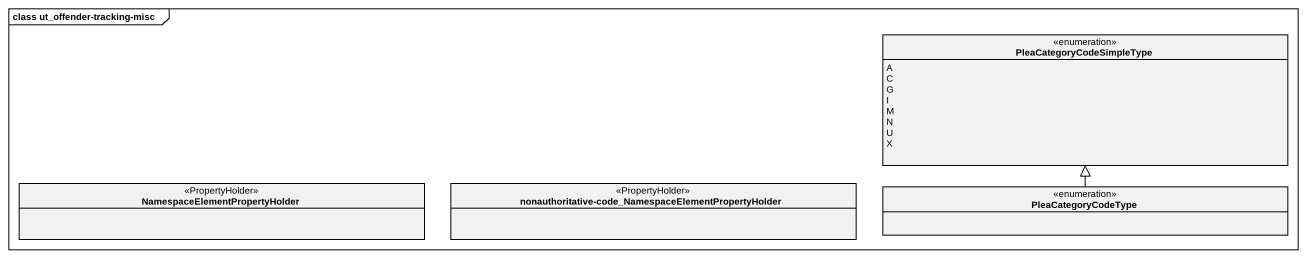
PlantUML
@startuml
mainframe class ut_offender-tracking-misc
hide circle
hide empty members
enum PleaCategoryCodeSimpleType {
  A
  C
  G
  I
  M
  N
  U
  X
}
class "NamespaceElementPropertyHolder" as NamespaceElementPropertyHold <<PropertyHolder>>
class "nonauthoritative-code_NamespaceElementPropertyHolder" as nonauthoritative_code <<PropertyHolder>>
enum PleaCategoryCodeType
PleaCategoryCodeType -up-|> PleaCategoryCodeSimpleType
@enduml
